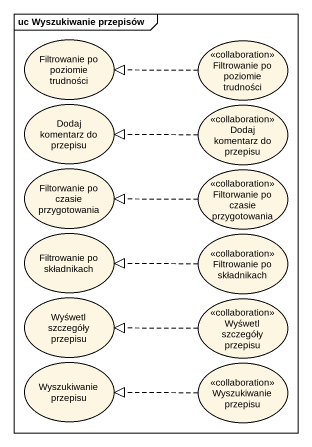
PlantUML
@startuml
mainframe uc Wyszukiwanie przepisów
usecase "Filtrowanie po poziomie trudności" as Filtrowanie_po_poziomie
usecase "Filtrowanie po poziomie trudności" as Filtrowanie_po_poziomie_2 <<collaboration>>
usecase "Dodaj komentarz do przepisu" as Dodaj_komentarz_do_przepisu
usecase "Dodaj komentarz do przepisu" as Dodaj_komentarz_do_przepisu_2 <<collaboration>>
usecase "Filtorwanie po czasie przygotowania" as Filtorwanie_po_czasie
usecase "Filtorwanie po czasie przygotowania" as Filtorwanie_po_czasie_2 <<collaboration>>
usecase "Filtrowanie po składnikach" as Filtrowanie_po_składnikach
usecase "Filtrowanie po składnikach" as Filtrowanie_po_składnikach_2 <<collaboration>>
usecase "Wyśwetl szczegóły przepisu" as Wyśwetl_szczegóły_przepisu
usecase "Wyśwetl szczegóły przepisu" as Wyśwetl_szczegóły_przepisu_2 <<collaboration>>
usecase "Wyszukiwanie przepisu" as Wyszukiwanie_przepisu
usecase "Wyszukiwanie przepisu" as Wyszukiwanie_przepisu_2 <<collaboration>>
Filtrowanie_po_poziomie_2 .left.|> Filtrowanie_po_poziomie
Dodaj_komentarz_do_przepisu_2 .left.|> Dodaj_komentarz_do_przepisu
Filtorwanie_po_czasie_2 .left.|> Filtorwanie_po_czasie
Filtrowanie_po_składnikach_2 .left.|> Filtrowanie_po_składnikach
Wyśwetl_szczegóły_przepisu_2 .left.|> Wyśwetl_szczegóły_przepisu
Wyszukiwanie_przepisu_2 .left.|> Wyszukiwanie_przepisu
@enduml
